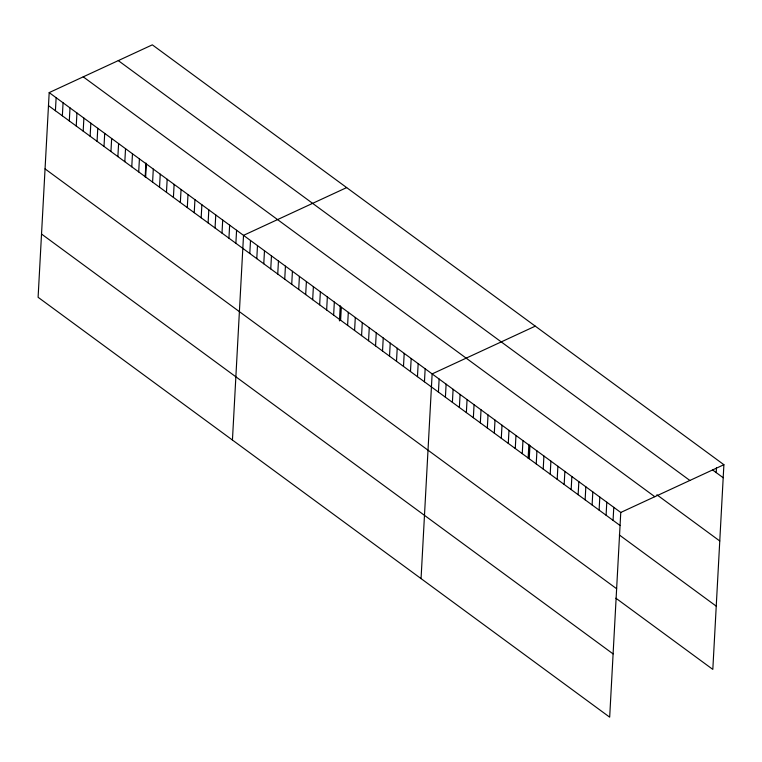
<?xml version="1.0" encoding="UTF-8"?>
<svg xmlns="http://www.w3.org/2000/svg" width="762" height="762" viewBox="0 0 762 762"><rect width="100%" height="100%" fill="white"/><g stroke="black" fill="none" stroke-linecap="round" stroke-linejoin="round"><path stroke-width="1.14" d="M49.187 92.602L38.1 297.294L609.676 717.156L620.763 512.464L49.187 92.602L152.324 44.844L723.9 464.706L712.813 669.398L615.887 598.199M55.416 110.738L56.131 97.698M62.36 115.834L63.065 102.803M69.304 120.929L70.009 107.899M76.238 126.025L76.952 112.995M83.182 131.131L83.887 118.091M90.126 136.227L90.83 123.196M97.06 141.322L97.774 128.292M104.003 146.418L104.708 133.388M110.947 151.524L111.652 138.484M117.881 156.62L118.596 143.589M124.825 161.715L125.53 148.685M131.769 166.811L132.474 153.781M138.703 171.917L139.417 158.877M145.171 176.984L145.923 163.02M145.647 177.013L146.352 163.982M152.59 182.108L153.295 169.078M159.525 187.204L160.239 174.174M166.468 192.31L167.173 179.27M173.412 197.406L174.117 184.375M180.346 202.501L181.061 189.471M187.29 207.597L187.995 194.567M194.234 212.703L194.939 199.663M201.168 217.799L201.882 204.768M208.112 222.895L208.817 209.864M215.055 227.99L215.76 214.96M221.999 233.096L222.704 220.056M228.933 238.192L229.638 225.161M235.877 243.288L236.582 230.257M232.439 440.045L243.526 235.353L346.662 187.595M249.803 253.517L250.507 240.487M256.784 258.651L257.489 245.621M263.776 263.785L264.481 250.746M270.758 268.91L271.462 255.88M277.749 274.044L278.454 261.014M284.731 279.178L285.436 266.148M291.722 284.312L292.427 271.272M298.704 289.436L299.409 276.406M305.686 294.57L306.4 281.54M312.677 299.704L313.382 286.674M319.659 304.838L320.364 291.798M326.65 309.963L327.355 296.932M333.632 315.097L334.337 302.066M339.442 320.897L340.262 305.772M340.624 320.231L341.328 307.2M347.605 325.364L348.31 312.325M354.587 330.489L355.302 317.459M361.579 335.623L362.283 322.593M368.56 340.757L369.265 327.727M375.552 345.891L376.257 332.851M382.534 351.015L383.238 337.985M389.525 356.149L390.23 343.119M396.507 361.283L397.212 348.253M403.489 366.417L404.203 353.377M410.48 371.542L411.185 358.511M417.462 376.676L418.167 363.645M424.453 381.81L425.158 368.779M421.053 578.606L432.14 373.904L535.276 326.146M438.426 392.068L439.131 379.038M445.408 397.202L446.113 384.172M452.39 402.336L453.104 389.306M459.381 407.47L460.086 394.43M466.363 412.594L467.068 399.564M473.354 417.728L474.059 404.698M480.336 422.862L481.041 409.832M487.328 427.996L488.032 414.957M494.309 433.121L495.014 420.091M501.291 438.255L502.006 425.225M508.283 443.389L508.987 430.359M515.264 448.523L515.969 435.483M522.256 453.647L522.961 440.617M528.123 458.286L528.876 444.322M529.238 458.781L529.942 445.751M536.229 463.915L536.934 450.885M543.211 469.049L543.916 456.009M550.202 474.174L550.907 461.143M557.184 479.308L557.889 466.277M564.166 484.442L564.871 471.411M571.157 489.575L571.862 476.536M578.139 494.7L578.844 481.67M585.13 499.834L585.835 486.804M592.112 504.968L592.817 491.938M599.103 510.102L599.808 497.062M606.085 515.226L606.79 502.196M613.067 520.36L613.781 507.33M716.204 472.602L716.461 467.868M620.763 512.464L723.9 464.706M712.718 470.04L723.195 477.736M118.291 60.608L689.867 480.46M656.892 494.795L719.766 540.982M83.22 76.838L654.796 496.7M48.482 105.632L620.058 525.494M619.306 534.953L716.242 606.152M45.053 168.888L616.629 588.74M41.529 234.048L613.105 653.91"/></g></svg>
